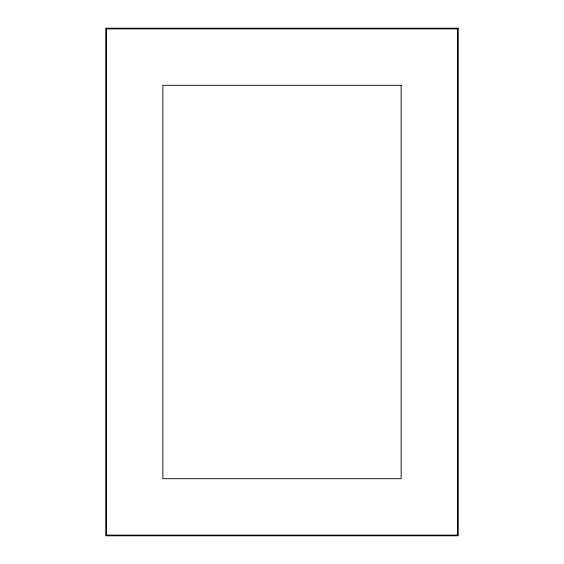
<?xml version="1.0" encoding="UTF-8"?>
<svg xmlns="http://www.w3.org/2000/svg" width="564" height="564" viewBox="0 0 564 564"><rect width="100%" height="100%" fill="white"/><g stroke="black" fill="none" stroke-linecap="round" stroke-linejoin="round"><path stroke-width="0.85" d="M458.25 28.2L105.75 28.2L105.75 535.8L458.25 535.8L458.25 28.2M457.545 28.905L106.455 28.905L106.455 535.095L457.545 535.095L457.545 28.905M401.145 85.305L162.855 85.305L162.855 478.695L401.145 478.695L401.145 85.305"/></g></svg>
